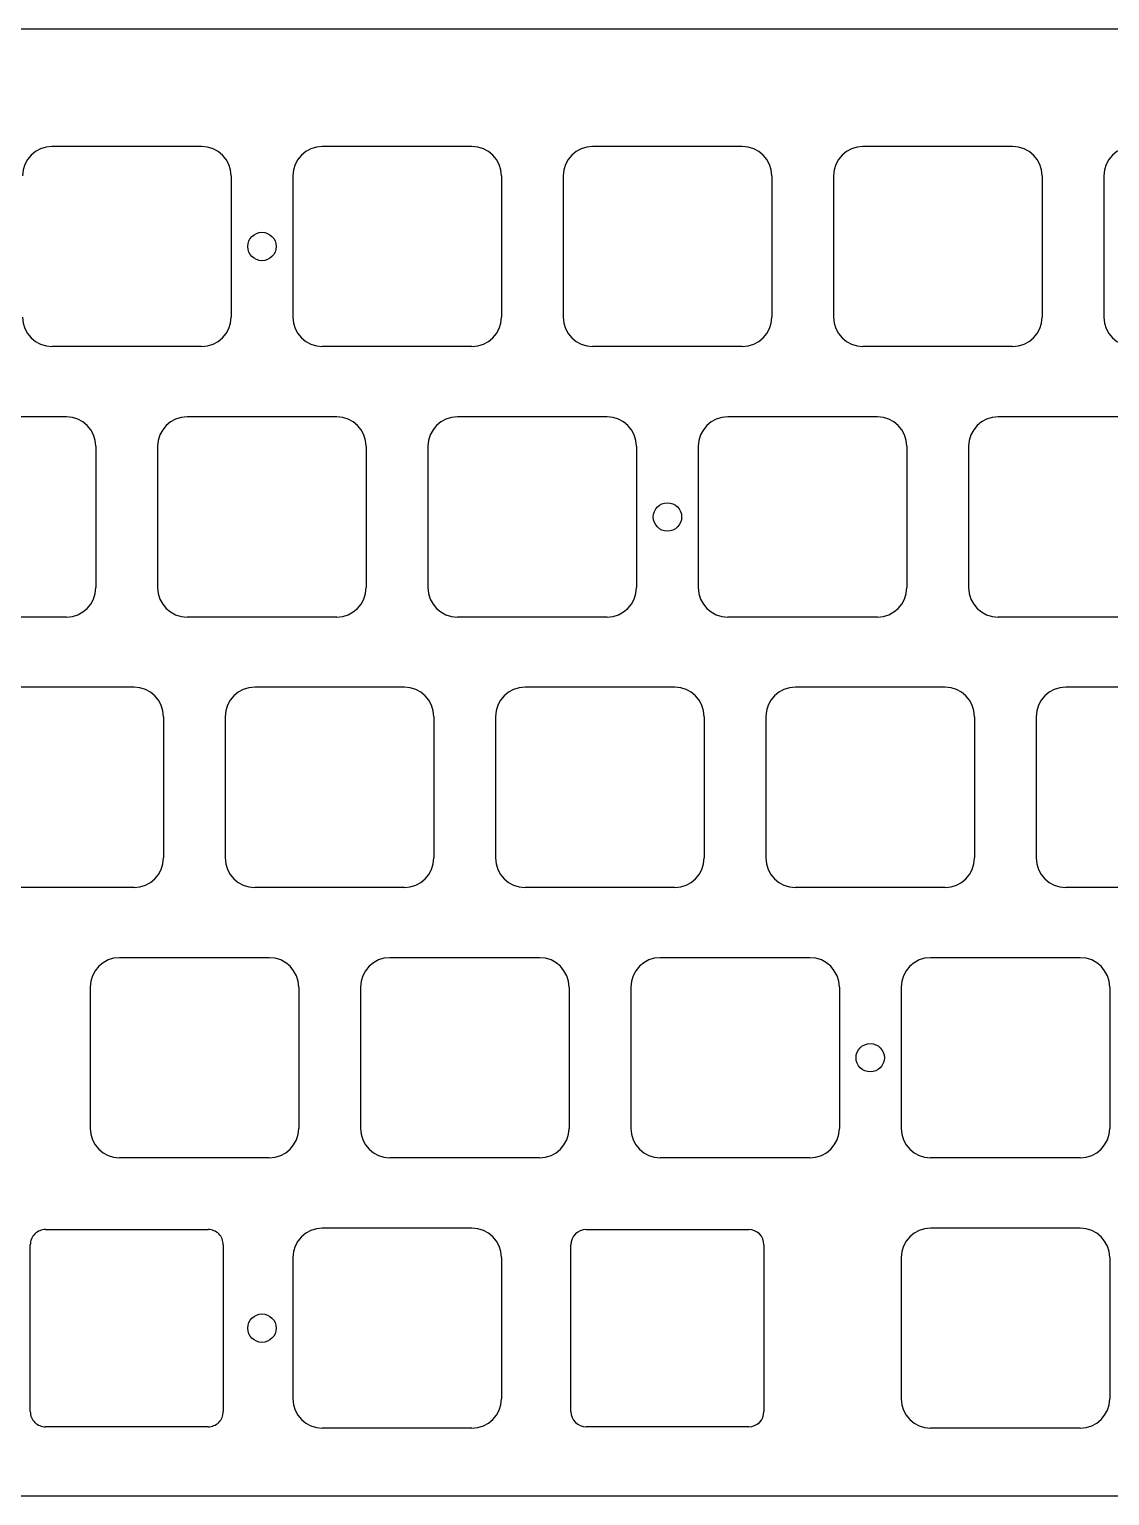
# Model space of a CAD drawing. Header units: millimetres. Extents: x -10 to 277, y -93 to 22.
# Drawn here: x 126.5 to 202.6, y -88 to 15.3 of the extents above; entities that cross this region are included whole.
import ezdxf

# ---------------------------------------------------------------- set-up
doc = ezdxf.new("R2010")
doc.units = ezdxf.units.MM
doc.layers.add('BLACK', color=7, linetype='CONTINUOUS')
doc.layers.add('Edge.Cuts', color=53, linetype='CONTINUOUS', true_color=0xc8a339)

msp = doc.modelspace()

# ---------------------------------------------------------------- linework, layer by layer
at = {"layer": 'BLACK', "linetype": 'Continuous'}
for p, q in [((157.675, -69.15), (147.124999, -69.15)), ((200.5375, -69.15), (189.987499, -69.15)), ((127.625, -69.25), (139.075, -69.25)), ((165.725, -69.25), (177.175, -69.25)), ((126.55, -82.075), (126.55, -70.325)), ((140.15, -70.325), (140.15, -82.075)), ((145.05, -71.225), (145.05, -81.175001)), ((159.75, -71.225), (159.75, -81.175)), ((164.65, -82.075), (164.65, -70.325)), ((178.25, -70.325), (178.25, -82.075)), ((187.9125, -71.225), (187.9125, -81.175001)), ((202.6125, -71.225), (202.6125, -81.175)), ((139.075, -83.15), (127.625, -83.15)), ((157.675, -83.25), (147.125, -83.25)), ((177.175, -83.15), (165.725, -83.15)), ((200.5375, -83.25), (189.9875, -83.25))]:
    msp.add_line(p, q, dxfattribs=at)
at = {"layer": 'BLACK'}
msp.add_circle((142.875, -76.2), 1, dxfattribs=at)
for centre, radius, start, end in [((147.125004, -71.225004), 2.075004, 90.00013806, 179.99988955), ((157.675, -71.225), 2.075, 0, 90), ((189.987504, -71.225004), 2.075004, 90.00013806, 179.99988955), ((200.5375, -71.225), 2.075, 0, 90), ((127.624999, -70.324999), 1.074999, 89.9999467, 180.0000533), ((139.075001, -70.324999), 1.074999, 359.9999467, 90.0000533), ((165.725, -70.325), 1.075, 90, 180), ((177.175, -70.325), 1.075, 0, 90), ((147.125002, -81.174998), 2.075002, 180.00008284, 269.99994478), ((157.675, -81.175), 2.075, 270, 0), ((189.987502, -81.174998), 2.075002, 180.00008284, 269.99994478), ((200.5375, -81.175), 2.075, 270, 0), ((127.624999, -82.075001), 1.074999, 179.9999467, 270.0000533), ((139.075001, -82.075001), 1.074999, 269.9999467, 0.0000533), ((165.725, -82.075), 1.075, 180, 270), ((177.175, -82.075), 1.075, 270, 0)]:
    msp.add_arc(centre, radius, start, end, dxfattribs=at)
at = {"layer": 'Edge.Cuts', "linetype": 'CONTINUOUS'}
for p, q in [((212.3295, 15.3), (54.3705, 15.3)), ((138.625, 7.05), (128.075, 7.05)), ((157.675, 7.05), (147.125, 7.05)), ((176.725, 7.05), (166.175, 7.05)), ((195.775, 7.05), (185.225, 7.05)), ((140.7, 4.975), (140.7, -4.975)), ((145.05, 4.975), (145.05, -4.975)), ((159.75, 4.975), (159.75, -4.975)), ((164.1, 4.975), (164.1, -4.975)), ((178.8, 4.975), (178.8, -4.975)), ((183.15, 4.975), (183.15, -4.975)), ((197.85, 4.975), (197.85, -4.975)), ((202.2, 4.975), (202.2, -4.975)), ((138.625, -7.05), (128.075, -7.05)), ((157.675, -7.05), (147.125, -7.05)), ((176.725, -7.05), (166.175, -7.05)), ((195.775, -7.05), (185.225, -7.05)), ((129.1, -12), (118.55, -12)), ((148.15, -12), (137.6, -12)), ((167.2, -12), (156.65, -12)), ((186.25, -12), (175.7, -12)), ((205.3, -12), (194.75, -12)), ((131.175, -14.075), (131.175, -24.025)), ((135.525, -14.075), (135.525, -24.025)), ((150.225, -14.075), (150.225, -24.025)), ((154.575, -14.075), (154.575, -24.025)), ((169.275, -14.075), (169.275, -24.025)), ((173.625, -14.075), (173.625, -24.025)), ((188.325, -14.075), (188.325, -24.025)), ((192.675, -14.075), (192.675, -24.025)), ((129.1, -26.1), (118.55, -26.1)), ((148.15, -26.1), (137.6, -26.1)), ((167.2, -26.1), (156.65, -26.1)), ((186.25, -26.1), (175.7, -26.1)), ((205.3, -26.1), (194.75, -26.1)), ((133.8625, -31.05), (123.3125, -31.05)), ((152.9125, -31.05), (142.3625, -31.05)), ((171.9625, -31.05), (161.4125, -31.05)), ((191.0125, -31.05), (180.4625, -31.05)), ((210.0625, -31.05), (199.5125, -31.05)), ((135.9375, -33.125), (135.9375, -43.075)), ((140.2875, -33.125), (140.2875, -43.075)), ((154.9875, -33.125), (154.9875, -43.075)), ((159.3375, -33.125), (159.3375, -43.075)), ((174.0375, -33.125), (174.0375, -43.075)), ((178.3875, -33.125), (178.3875, -43.075)), ((193.0875, -33.125), (193.0875, -43.075)), ((197.4375, -33.125), (197.4375, -43.075)), ((133.8625, -45.15), (123.3125, -45.15)), ((152.9125, -45.15), (142.3625, -45.15)), ((171.9625, -45.15), (161.4125, -45.15)), ((191.0125, -45.15), (180.4625, -45.15)), ((210.0625, -45.15), (199.5125, -45.15)), ((143.3875, -50.1), (132.8375, -50.1)), ((162.4375, -50.1), (151.8875, -50.1)), ((181.4875, -50.1), (170.9375, -50.1)), ((200.5375, -50.1), (189.9875, -50.1)), ((130.7625, -52.175), (130.7625, -62.125)), ((145.4625, -52.175), (145.4625, -62.125)), ((149.8125, -52.175), (149.8125, -62.125)), ((164.5125, -52.175), (164.5125, -62.125)), ((168.8625, -52.175), (168.8625, -62.125)), ((183.5625, -52.175), (183.5625, -62.125)), ((187.9125, -52.175), (187.9125, -62.125)), ((202.6125, -52.175), (202.6125, -62.125)), ((143.3875, -64.2), (132.8375, -64.2)), ((162.4375, -64.2), (151.8875, -64.2)), ((181.4875, -64.2), (170.9375, -64.2)), ((200.5375, -64.2), (189.9875, -64.2)), ((54.8705, -88), (211.8295, -88))]:
    msp.add_line(p, q, dxfattribs=at)
at = {"layer": 'Edge.Cuts'}
for centre in [(142.875, 0), (171.45, -19.05), (185.7375, -57.15)]:
    msp.add_circle(centre, 1, dxfattribs=at)
for centre, start, end in [((128.075, 4.975), 90, 180), ((138.625, 4.975), 0, 90), ((147.125, 4.975), 90, 180), ((157.675, 4.975), 0, 90), ((166.175, 4.975), 90, 180), ((176.725, 4.975), 0, 90), ((185.225, 4.975), 90, 180), ((195.775, 4.975), 0, 90), ((204.275, 4.975), 90, 180), ((128.075, -4.975), -180, -90), ((138.625, -4.975), -90, 0), ((147.125, -4.975), -180, -90), ((157.675, -4.975), -90, 0), ((166.175, -4.975), -180, -90), ((176.725, -4.975), -90, 0), ((185.225, -4.975), -180, -90), ((195.775, -4.975), -90, 0), ((204.275, -4.975), -180, -90), ((129.1, -14.075), 0, 90), ((137.6, -14.075), 90, 180), ((148.15, -14.075), 0, 90), ((156.65, -14.075), 90, 180), ((167.2, -14.075), 0, 90), ((175.7, -14.075), 90, 180), ((186.25, -14.075), 0, 90), ((194.75, -14.075), 90, 180), ((129.1, -24.025), -90, 0), ((137.6, -24.025), -180, -90), ((148.15, -24.025), -90, 0), ((156.65, -24.025), -180, -90), ((167.2, -24.025), -90, 0), ((175.7, -24.025), -180, -90), ((186.25, -24.025), -90, 0), ((194.75, -24.025), -180, -90), ((133.8625, -33.125), 0, 90), ((142.3625, -33.125), 90, 180), ((152.9125, -33.125), 0, 90), ((161.4125, -33.125), 90, 180), ((171.9625, -33.125), 0, 90), ((180.4625, -33.125), 90, 180), ((191.0125, -33.125), 0, 90), ((199.5125, -33.125), 90, 180), ((133.8625, -43.075), -90, 0), ((142.3625, -43.075), -180, -90), ((152.9125, -43.075), -90, 0), ((161.4125, -43.075), -180, -90), ((171.9625, -43.075), -90, 0), ((180.4625, -43.075), -180, -90), ((191.0125, -43.075), -90, 0), ((199.5125, -43.075), -180, -90), ((132.8375, -52.175), 90, 180), ((143.3875, -52.175), 0, 90), ((151.8875, -52.175), 90, 180), ((162.4375, -52.175), 0, 90), ((170.9375, -52.175), 90, 180), ((181.4875, -52.175), 0, 90), ((189.9875, -52.175), 90, 180), ((200.5375, -52.175), 0, 90), ((132.8375, -62.125), -180, -90), ((143.3875, -62.125), -90, 0), ((151.8875, -62.125), -180, -90), ((162.4375, -62.125), -90, 0), ((170.9375, -62.125), -180, -90), ((181.4875, -62.125), -90, 0), ((189.9875, -62.125), -180, -90), ((200.5375, -62.125), -90, 0)]:
    msp.add_arc(centre, 2.075, start, end, dxfattribs=at)

doc.saveas('drawing.dxf')
